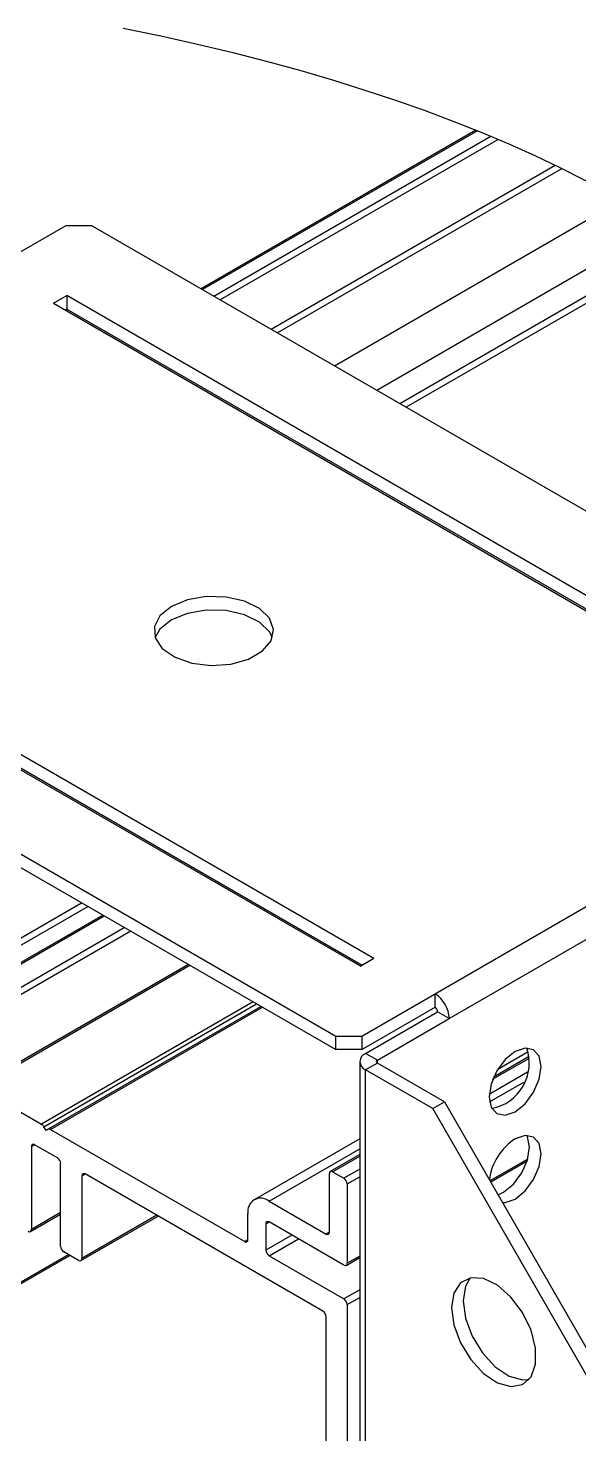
# Model space of a CAD drawing. Extents: x 0 to 11.1, y -12.5 to 0.1.
# Drawn here: x 7.704 to 8.9, y -7.981 to -4.93 of the extents above; entities that cross this region are included whole.
import ezdxf

# ---------------------------------------------------------------- set-up
doc = ezdxf.new("R2010")
doc.units = 0
doc.header["$LTSCALE"] = 0.5
doc.header["$MEASUREMENT"] = 0
for name, color, linetype in [('Dimension', 10, 'CONTINUOUS'), ('Housing', 150, 'CONTINUOUS'), ('Mounting', 4, 'CONTINUOUS')]:
    doc.layers.add(name, color=color, linetype=linetype)

msp = doc.modelspace()

# ---------------------------------------------------------------- linework, layer by layer
at = {"layer": 'Dimension', "transparency": 16777216}
msp.add_open_spline([(7.91, -4.9299), (9.6778, -5.2835), (9.9884, -6.8365), (10.299, -8.3895), (11.1232, -8.8286)], degree=3, knots=[0, 0, 0, 0, 1, 1.757055, 1.757055, 1.757055, 1.757055], dxfattribs=at)
at = {"layer": 'Housing', "transparency": 16777216}
for p, q in [((8.6757, -5.1513), (8.0791, -5.4957)), ((8.6792, -5.1527), (8.082, -5.4974)), ((8.1067, -5.5117), (8.7081, -5.1646)), ((8.7244, -5.1715), (8.1209, -5.5199)), ((8.2311, -5.5835), (8.8479, -5.2274)), ((8.8632, -5.2349), (8.2452, -5.5916)), ((8.369, -5.6631), (8.9926, -5.303)), ((9.0831, -5.357), (8.4609, -5.7162)), ((8.5104, -5.7447), (9.1298, -5.3871)), ((9.1429, -5.3959), (8.5245, -5.7529)), ((7.3598, -7.0937), (7.8196, -6.8283)), ((7.3648, -7.1473), (7.8685, -6.8565)), ((7.8338, -6.8364), (7.3669, -7.106)), ((7.3669, -7.1427), (7.8656, -6.8548)), ((7.29, -7.2412), (7.9125, -6.8819)), ((7.9266, -6.89), (7.297, -7.2535)), ((8.0518, -6.9623), (7.5899, -7.229)), ((7.5949, -7.2295), (8.0548, -6.964)), ((8.1924, -7.0434), (7.7325, -7.3089)), ((7.7375, -7.3142), (8.1994, -7.0475)), ((8.2094, -7.0533), (7.7475, -7.3199)), ((7.7525, -7.3204), (8.2124, -7.055)), ((8.7123, -7.2113), (8.7921, -7.1652)), ((8.7919, -7.162), (8.7142, -7.2068)), ((8.7235, -7.1892), (8.7896, -7.151)), ((8.788, -7.1962), (8.7046, -7.2443)), ((7.5949, -7.2295), (7.7325, -7.3089)), ((8.7054, -7.2602), (8.7797, -7.2173)), ((7.7425, -7.3228), (7.7375, -7.3142)), ((7.7475, -7.3199), (7.7425, -7.3228)), ((7.7525, -7.3204), (8.1739, -7.5637)), ((8.4237, -7.3403), (8.1944, -7.4727)), ((7.7107, -7.3575), (7.7178, -7.3535)), ((7.7107, -7.3575), (7.7107, -7.5372)), ((7.7673, -7.382), (7.7178, -7.3535)), ((8.2269, -7.4759), (8.4237, -7.3623)), ((8.4237, -7.3745), (8.3598, -7.4114)), ((8.3648, -7.4119), (8.4237, -7.3779)), ((7.7743, -7.5739), (7.7743, -7.3943)), ((8.3648, -7.4119), (8.3895, -7.4262)), ((8.4237, -7.4065), (8.3895, -7.4262)), ((8.7884, -7.3844), (8.7065, -7.4317)), ((8.708, -7.4342), (8.7872, -7.3885)), ((7.8203, -7.4208), (7.8274, -7.4167)), ((7.8203, -7.4208), (7.8203, -7.6004)), ((8.3436, -7.7147), (7.8274, -7.4167)), ((8.3577, -7.5432), (8.3577, -7.416)), ((8.3966, -7.4385), (8.4237, -7.4228)), ((8.3966, -7.4385), (8.3966, -7.6106)), ((7.7086, -7.5418), (7.7743, -7.5038)), ((7.7743, -7.5004), (7.7107, -7.5372)), ((8.1809, -7.5596), (8.1809, -7.5024)), ((8.2269, -7.4759), (8.3506, -7.5473)), ((7.8182, -7.605), (7.9859, -7.5082)), ((7.983, -7.5065), (7.8203, -7.6004)), ((8.2198, -7.5249), (8.2269, -7.5208)), ((8.2198, -7.5249), (8.2198, -7.582)), ((8.3895, -7.6147), (8.2269, -7.5208)), ((8.1809, -7.5596), (8.1739, -7.5637)), ((8.2764, -7.5494), (8.2198, -7.582)), ((8.2269, -7.5943), (8.2905, -7.5575)), ((8.3577, -7.5432), (8.3506, -7.5473)), ((6.8243, -8.1533), (7.7941, -7.5935)), ((6.8264, -8.1488), (7.7912, -7.5918)), ((7.8132, -7.6045), (7.7814, -7.5862)), ((8.2269, -7.5943), (8.3895, -7.6882)), ((8.4237, -7.595), (8.3966, -7.6106)), ((8.3945, -7.6152), (8.4237, -7.5983)), ((8.4237, -7.6685), (8.3895, -7.6882)), ((8.3966, -7.7004), (8.4237, -7.6848)), ((8.3966, -7.7004), (8.3966, -8.6493)), ((8.3506, -8.6757), (8.3506, -7.727))]:
    msp.add_line(p, q, dxfattribs=at)
for centre, radius, start, end in [((7.7249, -7.3211), 0.0144, 28.8556, 58.0453), ((7.7496, -7.3245), 0.00503, 54.3818, 114.314), ((7.715, -7.3568), 0.00437, 50.7967, 189.214), ((7.759, -7.395), 0.0154, 2.6055, 57.3945), ((8.362, -7.4153), 0.00437, 50.7967, 189.214), ((7.8246, -7.4201), 0.00437, 50.7967, 189.214), ((8.3812, -7.4392), 0.0154, 2.6055, 57.3945), ((8.2089, -7.4979), 0.0284, 50.7967, 189.214), ((8.2241, -7.5242), 0.00437, 50.7967, 189.214), ((7.7064, -7.5379), 0.00437, 230.7967, 9.214), ((8.1766, -7.5603), 0.00437, 230.7967, 9.214), ((8.3534, -7.5439), 0.00437, 230.7967, 9.214), ((7.7897, -7.5732), 0.0154, 182.6055, 237.3945), ((8.2352, -7.5813), 0.0154, 182.6055, 237.3945), ((7.816, -7.6011), 0.00437, 230.7967, 9.214), ((8.3923, -7.6113), 0.00437, 230.7967, 9.214), ((8.3812, -7.7011), 0.0154, 2.6055, 57.3945), ((8.3353, -7.7277), 0.0154, 2.6055, 57.3945)]:
    msp.add_arc(centre, radius, start, end, dxfattribs=at)
at = {"layer": 'Mounting', "transparency": 16777216}
for p, q in [((7.7852, -5.3587), (6.5833, -6.0526)), ((7.8418, -5.3587), (7.7852, -5.3587)), ((9.63, -6.3911), (7.8418, -5.3587)), ((7.7588, -5.5271), (7.7876, -5.5104)), ((9.3673, -6.4224), (7.7876, -5.5104)), ((7.7876, -5.5104), (7.7876, -5.5397)), ((7.7588, -5.5271), (9.3385, -6.439)), ((7.7842, -5.5417), (7.7876, -5.5397)), ((7.7876, -5.5397), (9.3419, -6.437)), ((8.4546, -6.9493), (6.8749, -6.0373)), ((6.8461, -6.054), (8.4257, -6.9659)), ((6.8749, -6.0666), (8.4292, -6.9639)), ((6.5833, -6.0852), (8.3716, -7.1176)), ((6.5833, -6.1145), (8.3716, -7.1469)), ((8.4282, -7.1176), (9.63, -6.4237)), ((8.6182, -7.0796), (9.5021, -6.5693)), ((8.4546, -6.9493), (8.4257, -6.9659)), ((8.5872, -7.0551), (8.5872, -7.0258)), ((8.4282, -7.1469), (8.5872, -7.0551)), ((8.4365, -7.1551), (8.5928, -7.0649)), ((8.6182, -7.0796), (8.5928, -7.0649)), ((8.4619, -7.1698), (8.6182, -7.0796)), ((8.3716, -7.1469), (8.3716, -7.1176)), ((8.3716, -7.1176), (8.4282, -7.1176)), ((8.4282, -7.1176), (8.4282, -7.1469)), ((8.4282, -7.1469), (8.3716, -7.1469)), ((8.4619, -7.1698), (8.4365, -7.1551)), ((8.4619, -7.1763), (8.4619, -7.1698)), ((8.4237, -7.173), (8.4237, -8.6349)), ((8.4619, -7.1763), (8.4365, -7.191)), ((8.4365, -8.6258), (8.4365, -7.191)), ((8.5823, -7.2751), (8.4365, -7.191)), ((8.6077, -7.2604), (8.4619, -7.1763)), ((8.5823, -7.2751), (8.6077, -7.2604)), ((8.6077, -7.2604), (8.9612, -7.8728)), ((8.9358, -7.8875), (8.5823, -7.2751))]:
    msp.add_line(p, q, dxfattribs=at)
at = {"layer": 'Mounting', "transparency": 16777216, "flags": 128}
for points in [[(8.0148, -6.1851), (7.9899, -6.2052), (7.9777, -6.2289), (7.9794, -6.2536), (7.995, -6.2766), (8.0227, -6.2954), (8.0594, -6.3081), (8.1013, -6.3131), (8.1438, -6.3101), (8.1822, -6.2992), (8.2125, -6.2818), (8.2313, -6.2596), (8.2366, -6.2351), (8.2278, -6.2109), (8.2059, -6.1897), (8.1732, -6.1737), (8.1334, -6.1647), (8.0906, -6.1637), (8.0496, -6.1707), (8.0148, -6.1851)], [(8.2342, -6.2528), (8.2278, -6.2402), (8.2059, -6.219), (8.1732, -6.203), (8.1334, -6.194), (8.0906, -6.193), (8.0496, -6.2001), (8.0148, -6.2144)], [(8.0148, -6.2144), (7.9899, -6.2345), (7.9792, -6.2528)], [(8.761, -7.1511), (8.7394, -7.1686), (8.721, -7.1933), (8.7088, -7.2216), (8.7045, -7.2491), (8.7088, -7.2716), (8.721, -7.2857), (8.7394, -7.2893), (8.761, -7.2817), (8.7827, -7.2643), (8.801, -7.2395), (8.8133, -7.2112), (8.8176, -7.1838), (8.8133, -7.1613), (8.801, -7.1471), (8.7827, -7.1436), (8.761, -7.1511)], [(8.724, -7.4619), (8.7356, -7.4566), (8.7573, -7.4391), (8.7756, -7.4144), (8.7879, -7.3861), (8.7922, -7.3586), (8.7879, -7.3361), (8.7863, -7.3329)], [(8.7338, -7.4789), (8.7394, -7.4788), (8.761, -7.4713), (8.7827, -7.4538), (8.801, -7.429), (8.8133, -7.4008), (8.8176, -7.3733), (8.8133, -7.3508), (8.801, -7.3367), (8.7827, -7.3331), (8.761, -7.3406), (8.761, -7.3406)], [(8.6229, -7.7068), (8.6279, -7.7442), (8.6423, -7.7832), (8.6646, -7.8197), (8.6923, -7.8498), (8.7225, -7.8701), (8.7518, -7.8784), (8.7771, -7.8739), (8.7957, -7.8571), (8.8055, -7.8297), (8.8055, -7.7948), (8.7957, -7.756), (8.7771, -7.7177), (8.7518, -7.684), (8.7225, -7.6585), (8.6923, -7.644), (8.6646, -7.642), (8.6423, -7.6528), (8.6279, -7.6752), (8.6229, -7.7068)], [(8.6638, -7.6421), (8.6533, -7.6606), (8.6483, -7.6922)], [(8.6483, -7.6922), (8.6533, -7.7295), (8.6677, -7.7686), (8.69, -7.8051), (8.7177, -7.8351), (8.7478, -7.8554), (8.7772, -7.8638), (8.7913, -7.863)]]:
    msp.add_lwpolyline(points, dxfattribs=at)
at = {"layer": 'Mounting', "transparency": 16777216}
for centre, radius, start, end in [((8.5508, -7.0826), 0.0675, 2.6055, 57.3945), ((8.5805, -7.0655), 0.0123, 2.6055, 57.3945), ((8.4433, -7.173), 0.0192, 110.7834, 249.2166), ((8.4632, -7.173), 0.00349, 110.7834, 249.2166), ((8.6908, -7.1759), 0.1009, 281.2276, 18.7778), ((8.8288, -7.4455), 0.1248, 122.8635, 172.4581)]:
    msp.add_arc(centre, radius, start, end, dxfattribs=at)

doc.saveas('drawing.dxf')
